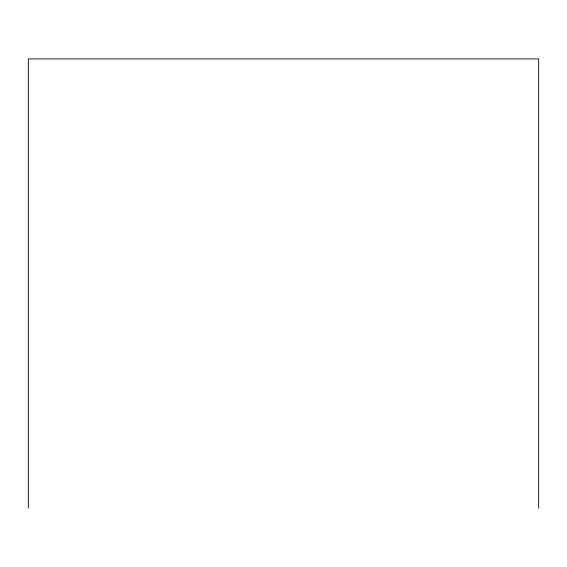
<?xml version="1.0" encoding="UTF-8"?>
<svg xmlns="http://www.w3.org/2000/svg" width="567" height="567" viewBox="0 0 567 567"><rect width="100%" height="100%" fill="white"/><g stroke="black" fill="none" stroke-linecap="round" stroke-linejoin="round"><path stroke-width="0.85" d="M538.65 508.103L538.65 58.897L28.35 58.897L28.35 508.103"/></g></svg>
